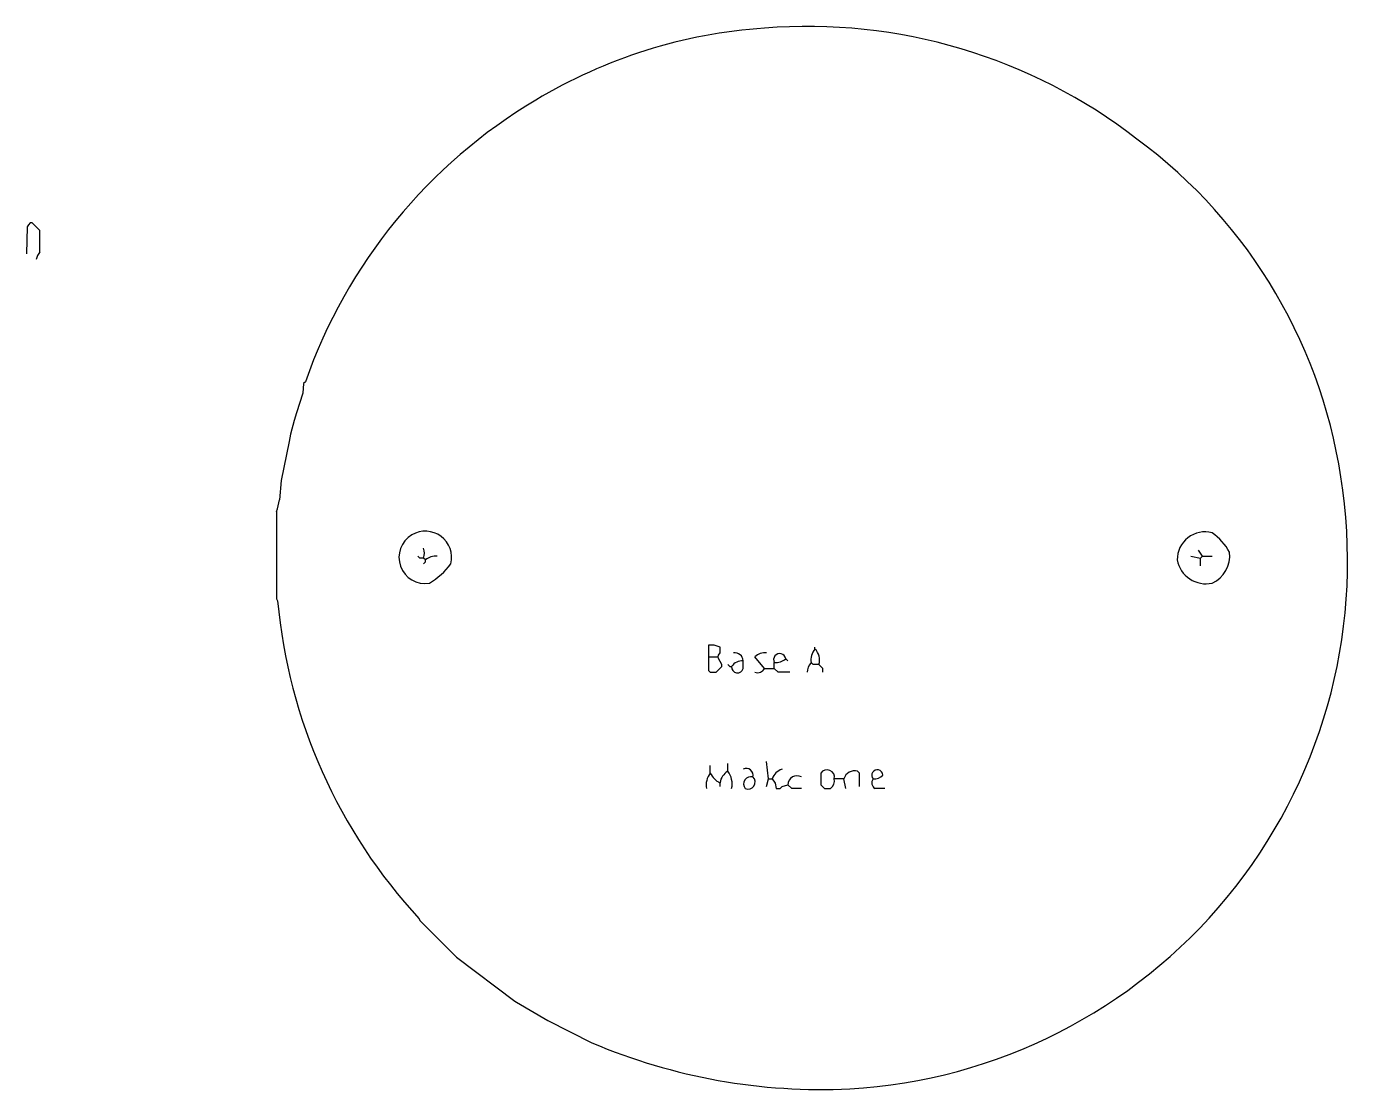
# Model space of a CAD drawing. Extents: x 107 to 1483, y 145 to 1950.
# Drawn here: x 801 to 1483, y 1351 to 1899 of the extents above; entities that cross this region are included whole.
import ezdxf

# ---------------------------------------------------------------- set-up
doc = ezdxf.new("R2010")
doc.units = 0
doc.layers.get('0').update_dxf_attribs({"linetype": 'CONTINUOUS'})

msp = doc.modelspace()

# ---------------------------------------------------------------- linework, layer by layer
at = {"color": 7, "linetype": 'CONTINUOUS'}
for points in [[(808, 1783), (808, 1794), (804, 1798), (803, 1798), (802, 1797), (801.464602, 1795.969027), (801, 1782)], [(945, 1716), (944, 1715), (943.594595, 1710.067568), (940.352941, 1699.911765), (939.2, 1695.9), (937.384615, 1688.923077), (936.615385, 1685.076923), (932.45082, 1664.959016), (931.54918, 1655.040984)], [(930, 1649), (930, 1604), (930.647059, 1602.911765)], [(1007, 1624), (1006, 1625), (1004, 1625), (1003, 1626)], [(1006, 1622), (1007, 1623), (1007, 1624)], [(1402, 1626), (1407, 1625), (1408, 1626), (1413, 1626)], [(1407, 1621), (1407, 1625), (1408, 1626), (1406, 1629)], [(1157, 1566), (1160, 1569), (1160, 1570), (1158.2, 1573.1), (1158, 1574), (1158.2, 1574.9), (1159, 1576), (1159, 1579), (1156, 1580), (1153, 1580), (1153, 1574), (1153, 1567), (1154, 1566), (1157, 1566)], [(1208, 1578), (1208, 1579)], [(1153, 1574), (1158, 1574)], [(1163, 1570), (1164, 1569), (1165, 1569)], [(1171, 1568), (1171, 1572)], [(1182, 1568), (1177, 1574)], [(1195, 1566), (1189, 1566), (1187, 1568), (1187, 1571)], [(1193, 1573), (1194, 1572)], [(1210, 1570), (1207, 1570), (1206, 1571)], [(1212, 1566), (1212, 1568), (1210, 1570)], [(1182, 1568), (1187, 1568)], [(1154, 1514), (1154, 1518)], [(1163, 1515), (1163, 1519)], [(1183, 1507), (1184, 1511), (1183, 1520)], [(1211, 1514), (1211, 1508), (1213, 1506), (1216, 1506)], [(1231, 1507), (1231, 1514), (1230, 1515)], [(1159, 1507), (1159, 1509)], [(1184, 1511), (1186, 1511)], [(1186, 1511), (1187.482759, 1508.793103), (1188, 1506), (1190, 1506), (1191, 1507), (1194, 1508)], [(1201, 1506), (1196, 1506), (1194, 1508)], [(1223, 1511), (1218, 1511)], [(1224, 1506), (1223, 1511)], [(1244, 1506), (1239, 1506)], [(1003.751131, 1438.773756), (1004, 1438), (1023, 1419), (1053.18, 1396.24), (1053.9, 1395.8), (1070.1, 1386.3), (1092.9, 1374.8)]]:
    msp.add_lwpolyline(points, dxfattribs=at)
for centre, radius, start, end in [((1199.851082, 1635.524392), 263.54757, -266.109416, -238.945696), ((1204.162355, 1621.45041), 277.901793, 52.271332, -265.419463), ((1203.856179, 1625.474538), 274.228702, -239.311989, -199.275414), ((1215.925944, 1626.731654), 266.59552, 7.180269, 53.576485), ((815.166667, 1776.916667), 9.400428, -220.325836, -192.804266), ((1210.221793, 1623.247411), 272.704244, -86.683111, 7.756788), ((912.221026, 1656.778462), 19.406092, -23.629811, -5.136719), ((1006.821645, 1625.335792), 13.512534, -239.679382, -80.722865), ((1006.864947, 1625.31993), 13.548119, -14.184628, -239.555167), ((1409.301209, 1624.184159), 14.302395, 75.012199, -179.262232), ((1396.100146, 1613.740132), 29.565965, 28.836177, 55.138248), ((999.125, 1627.5), 7.315437, -19.983107, 19.983107), ((1012.533057, 1617.40083), 8.611839, 86.891837, -230.021939), ((1409.872389, 1626.808584), 15.13526, -169.30589, -78.074245), ((1406.55465, 1626.156759), 15.554947, -65.520972, 6.805465), ((990.91674, 1642.941586), 35.838332, -59.696608, -35.756014), ((1208.400192, 1628.269325), 278.908244, -174.783624, -137.201739), ((1166.671128, 1571.71391), 4.338315, 3.78111, -261.100727), ((1182.218954, 1568.343137), 7.696595, 84.175634, -227.305736), ((1189.847403, 1572.457792), 3.198884, 9.758694, -152.888796), ((1215.130594, 1572.176973), 9.20614, -219.235962, -172.65483), ((1202.750817, 1572.437704), 7.648075, -18.5864, 46.658887), ((1168.044643, 1568.767857), 3.05348, -184.360157, -14.564487), ((1170.75, 1565), 7.004463, 87.954592, -214.824489), ((1187.466943, 1579.59917), 8.611839, -93.108163, -50.021939), ((1212.344093, 1565.562363), 8.355562, -220.600478, -183.002341), ((1178.277778, 1570.055556), 4.252087, -107.487997, -28.909184), ((1161.776214, 1507.805947), 9.94162, -218.53867, -169.533817), ((1163.583333, 1518.583333), 10.622957, -154.440035, -115.559965), ((1167.534483, 1507.643678), 8.641586, -238.35006, -189.030075), ((1154.519683, 1508.393263), 10.750105, -12.863372, 37.920987), ((1172.633333, 1512.916667), 3.489229, -15.231115, -242.088501), ((1193.27381, 1508.72619), 7.620926, -252.640636, -197.359364), ((1214.2202, 1511.847132), 3.873567, -12.632433, -213.764748), ((1228.507917, 1509.486145), 5.712172, 74.858065, -195.368302), ((1240.151725, 1512.870688), 2.851209, 2.599449, -138.99663), ((1174.945187, 1508.369875), 3.780269, 73.797612, -141.177747), ((1173.482684, 1509.344877), 3.658764, -113.906276, 46.526141), ((1198.642488, 1508.000646), 4.642488, 59.48179, -179.992027), ((1212.854469, 1510.158213), 5.213933, -52.893865, 9.291046), ((1240.906015, 1508.981203), 3.538427, -214.787554, -122.592581), ((1238.841787, 1516.145531), 5.213933, -99.291046, -37.106135), ((1211.646994, 1654.808398), 304.147253, -112.981009, -87.295152)]:
    msp.add_arc(centre, radius, start, end, dxfattribs=at)

doc.saveas('drawing.dxf')
